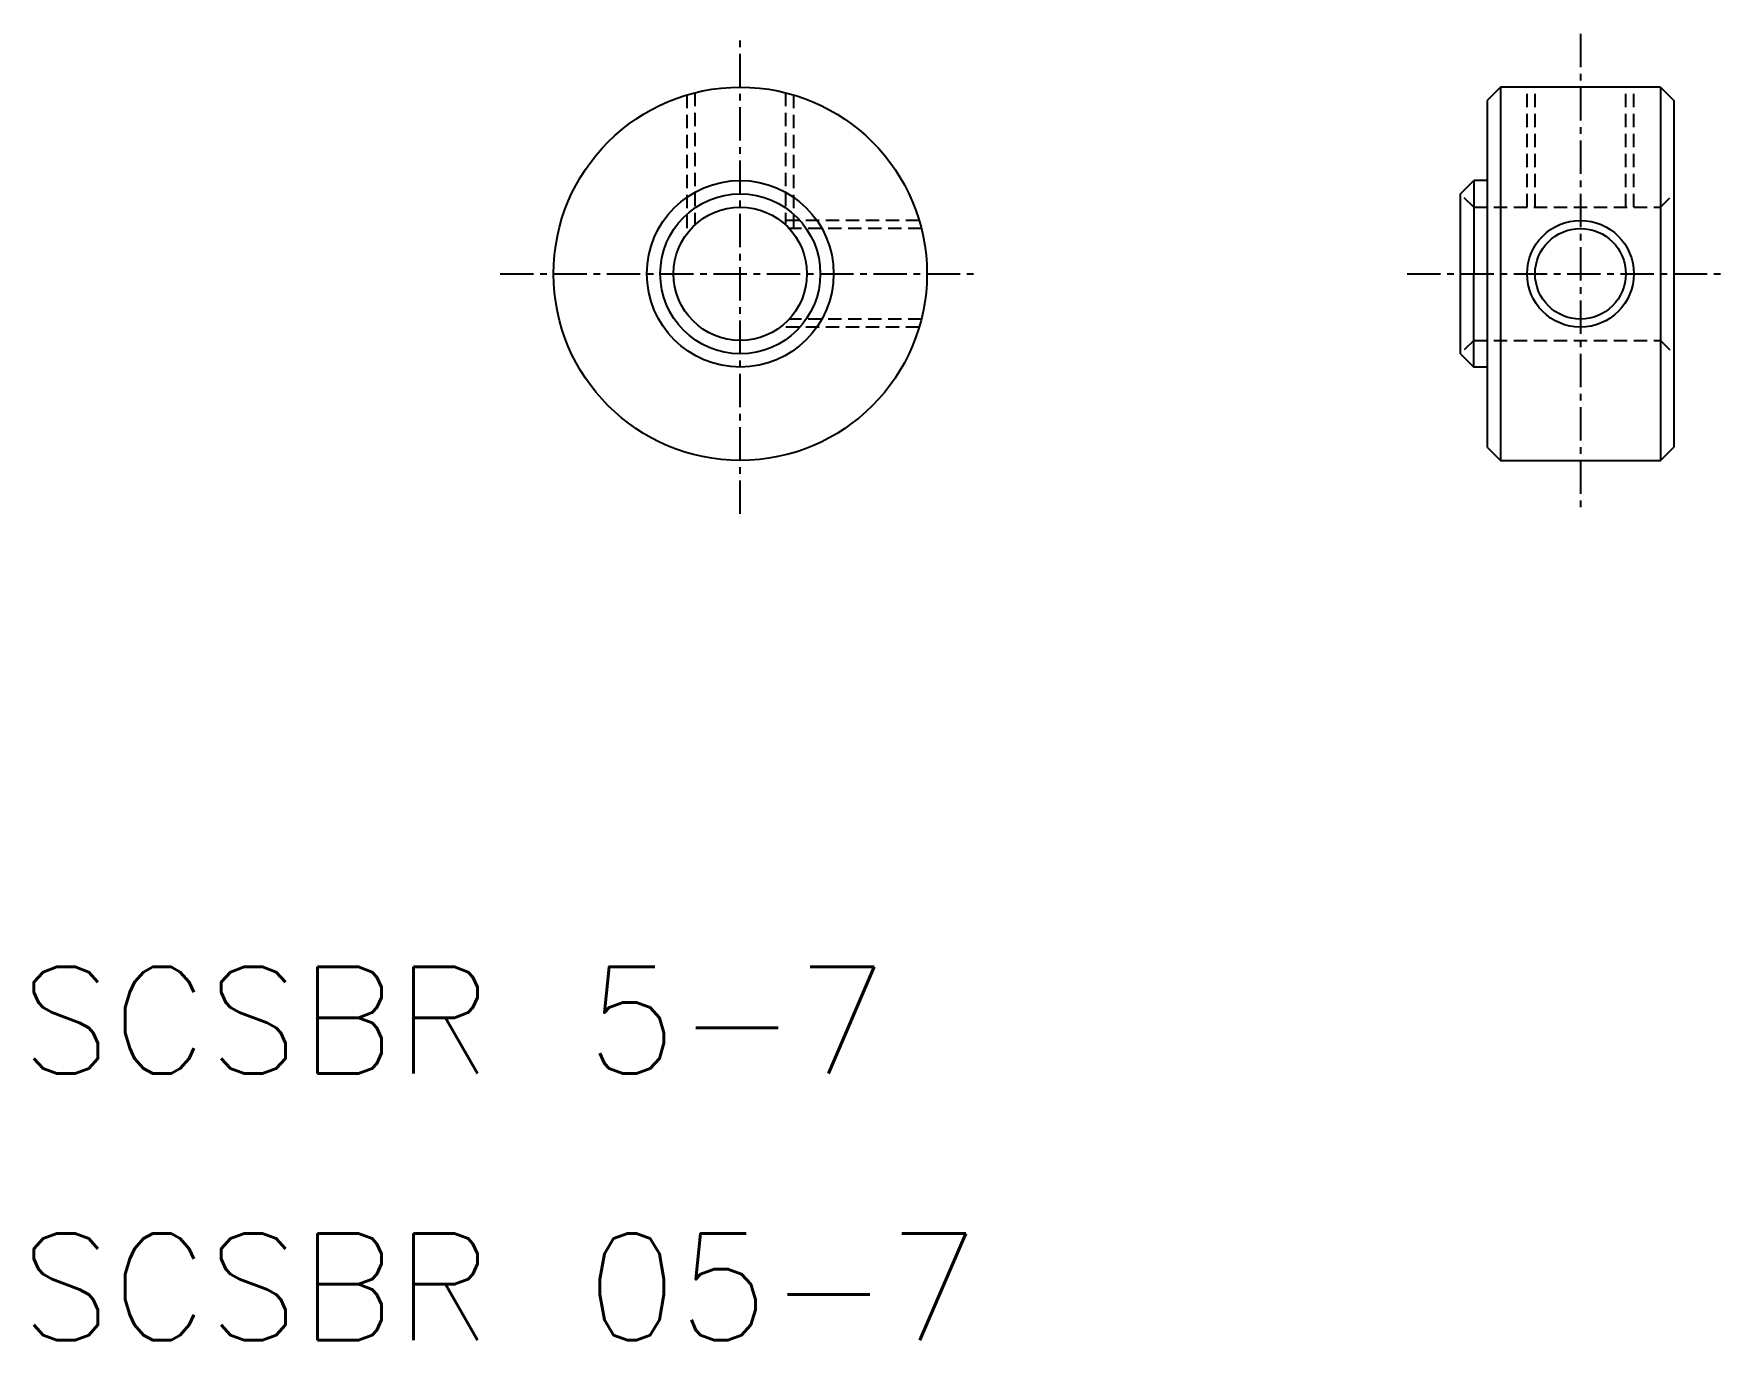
# Model space of a CAD drawing. Extents: x 486.4 to 549.9, y 71.5 to 120.5.
import ezdxf

# ---------------------------------------------------------------- set-up
doc = ezdxf.new("R2010")
doc.units = 0
doc.linetypes.add('CENTER', pattern=[2, 1.25, -0.25, 0.25, -0.25])
doc.linetypes.add('DASHED', pattern=[0.75, 0.5, -0.25])
doc.layers.get('0').update_dxf_attribs({"linetype": 'CONTINUOUS'})
doc.layers.add('CENTER', color=1, linetype='CENTER')
doc.styles.get("Standard").update_dxf_attribs({"font": 'txt.shx', "bigfont": 'bigfont.shx'})

msp = doc.modelspace()

# ---------------------------------------------------------------- linework, layer by layer
at = {"color": 3, "linetype": 'DASHED'}
for p, q in [((510.877, 118.159), (510.877, 112.95)), ((511.177, 118.241), (511.177, 113.283)), ((514.577, 118.241), (514.577, 113.283)), ((514.877, 118.159), (514.877, 112.95)), ((542.377, 113.95), (542.377, 118.45)), ((542.677, 113.95), (542.677, 118.45)), ((546.077, 113.95), (546.077, 118.45)), ((546.377, 113.95), (546.377, 118.45)), ((540.377, 113.95), (539.877, 114.45)), ((547.377, 113.95), (547.877, 114.45)), ((540.377, 113.95), (547.377, 113.95)), ((519.585, 113.45), (514.377, 113.45)), ((519.668, 113.15), (514.71, 113.15)), ((519.585, 109.45), (514.377, 109.45)), ((519.668, 109.75), (514.71, 109.75)), ((540.377, 108.95), (539.877, 108.45)), ((540.377, 108.95), (547.377, 108.95)), ((547.377, 108.95), (547.877, 108.45))]:
    msp.add_line(p, q, dxfattribs=at)
at = {"color": 7, "linetype": 'CONTINUOUS'}
for p, q in [((541.377, 118.45), (540.877, 117.95)), ((547.377, 118.45), (541.377, 118.45)), ((541.377, 118.45), (541.377, 104.45)), ((547.377, 118.45), (547.877, 117.95)), ((547.377, 118.45), (547.377, 104.45)), ((540.877, 117.95), (540.877, 104.95)), ((547.877, 117.95), (547.877, 104.95)), ((539.877, 114.45), (540.377, 114.95)), ((540.877, 114.95), (540.377, 114.95)), ((540.377, 114.95), (540.377, 111.45)), ((539.877, 108.45), (539.877, 114.45)), ((540.377, 107.95), (540.377, 111.45)), ((539.877, 108.45), (540.377, 107.95)), ((540.877, 107.95), (540.377, 107.95)), ((540.877, 104.95), (541.377, 104.45)), ((547.377, 104.45), (547.877, 104.95)), ((541.377, 104.45), (547.377, 104.45))]:
    msp.add_line(p, q, dxfattribs=at)
for centre, radius in [((512.877, 111.45), 7), ((512.877, 111.45), 3.5), ((512.877, 111.45), 3), ((512.877, 111.45), 2.5), ((544.377, 111.45), 1.7)]:
    msp.add_circle(centre, radius, dxfattribs=at)
at = {"color": 3, "linetype": 'CONTINUOUS'}
msp.add_circle((544.377, 111.45), 2, dxfattribs=at)
at = {"layer": 'CENTER', "color": 1, "linetype": 'CENTER'}
for p, q in [((512.877, 102.45), (512.877, 120.45)), ((544.377, 120.45), (544.377, 102.45)), ((503.877, 111.45), (521.877, 111.45)), ((537.877, 111.45), (549.877, 111.45))]:
    msp.add_line(p, q, dxfattribs=at)

# ---------------------------------------------------------------- texts
at = {"color": 7, "linetype": 'CONTINUOUS'}
for s, p in [('SCSBR 5-7', (485.877, 81.45)), ('SCSBR 05-7', (485.877, 71.45))]:
    msp.add_text(s, height=4, dxfattribs=at).set_placement(p)

doc.saveas('drawing.dxf')
